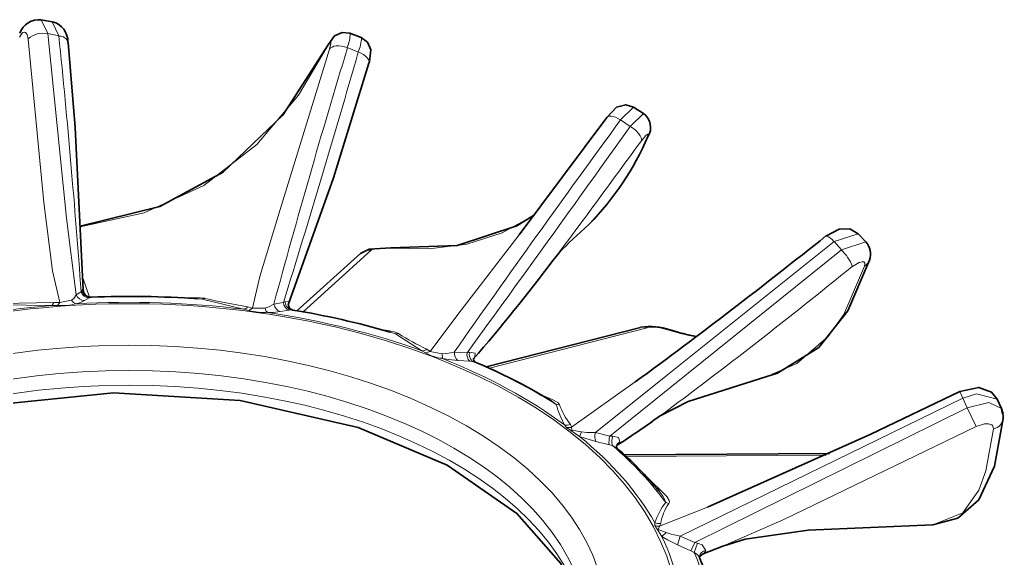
# Model space of a CAD drawing. Extents: x -131 to 1002, y -402 to 783.
# Drawn here: x 713.512 to 716.778, y 410.557 to 412.346 of the extents above; entities that cross this region are included whole.
import ezdxf

# ---------------------------------------------------------------- set-up
doc = ezdxf.new("R2010")
doc.units = 0

msp = doc.modelspace()

# ---------------------------------------------------------------- linework, layer by layer
at = {"color": 7, "lineweight": 13, "ltscale": 0.001267}
msp.add_line((713.5832, 412.3449), (713.6052, 412.2992), dxfattribs=at)
at = {"color": 7, "lineweight": 35, "ltscale": 0.000932976}
msp.add_line((713.5832, 412.3449), (713.6199, 412.3383), dxfattribs=at)
at = {"color": 7, "lineweight": 13, "ltscale": 0.00128}
msp.add_line((713.642, 412.2921), (713.6199, 412.3383), dxfattribs=at)
at = {"color": 7, "lineweight": 35, "ltscale": 0.000996448}
msp.add_line((714.608, 412.3003), (714.6453, 412.2863), dxfattribs=at)
at = {"color": 7, "lineweight": 13, "ltscale": 0.000936975}
msp.add_line((713.6052, 412.2992), (713.642, 412.2921), dxfattribs=at)
at = {"color": 7, "lineweight": 13, "ltscale": 0.000997118}
msp.add_line((714.5993, 412.2528), (714.6364, 412.2382), dxfattribs=at)
at = {"color": 7, "lineweight": 13, "ltscale": 0.001509}
msp.add_line((715.5491, 412.0551), (715.5059, 412.0129), dxfattribs=at)
at = {"color": 7, "lineweight": 35, "ltscale": 0.000990071}
msp.add_line((715.5491, 412.0551), (715.5825, 412.0338), dxfattribs=at)
at = {"color": 7, "lineweight": 35, "ltscale": 0.01216}
msp.add_line((715.4606, 412.0212), (715.1705, 411.6307), dxfattribs=at)
at = {"color": 7, "lineweight": 13, "ltscale": 0.000987342}
msp.add_line((715.5059, 412.0129), (715.5389, 411.9911), dxfattribs=at)
at = {"color": 7, "lineweight": 13, "ltscale": 0.001524}
msp.add_line((715.5389, 411.9911), (715.5824, 412.0338), dxfattribs=at)
at = {"color": 7, "lineweight": 35, "ltscale": 0.000971469}
msp.add_line((715.402, 411.6667), (715.3738, 411.64), dxfattribs=at)
at = {"color": 7, "lineweight": 13, "ltscale": 0.002107}
msp.add_line((716.2959, 411.6348), (716.2158, 411.6085), dxfattribs=at)
at = {"color": 7, "lineweight": 35, "ltscale": 0.000928547}
msp.add_line((716.2959, 411.6348), (716.3212, 411.6076), dxfattribs=at)
at = {"color": 7, "lineweight": 13, "ltscale": 9.14414e-05}
msp.add_line((714.7403, 411.5862), (714.7438, 411.5873), dxfattribs=at)
at = {"color": 7, "lineweight": 13, "ltscale": 0.000928212}
msp.add_line((716.2158, 411.6085), (716.2406, 411.5808), dxfattribs=at)
at = {"color": 7, "lineweight": 13, "ltscale": 0.002122}
msp.add_line((716.2406, 411.5808), (716.3212, 411.6076), dxfattribs=at)
at = {"color": 7, "lineweight": 35, "ltscale": 0.007102}
msp.add_line((714.6431, 411.5685), (714.4314, 411.379), dxfattribs=at)
at = {"color": 7, "lineweight": 13, "ltscale": 0.007629}
msp.add_line((714.6791, 411.5798), (714.4525, 411.3754), dxfattribs=at)
at = {"color": 7, "lineweight": 13, "ltscale": 0.024676}
msp.add_line((715.4711, 410.9626), (716.2406, 411.5808), dxfattribs=at)
at = {"color": 7, "lineweight": 13, "ltscale": 0.001595}
msp.add_line((713.722, 411.4845), (713.7436, 411.4244), dxfattribs=at)
at = {"color": 7, "lineweight": 13, "ltscale": 0.000252362}
msp.add_line((713.6832, 411.4138), (713.6911, 411.4201), dxfattribs=at)
at = {"color": 7, "lineweight": 13, "ltscale": 0.000347874}
msp.add_line((713.6988, 411.4317), (713.6911, 411.4201), dxfattribs=at)
at = {"color": 7, "lineweight": 13, "ltscale": 0.000484024}
msp.add_line((713.7153, 411.4418), (713.6988, 411.4317), dxfattribs=at)
at = {"color": 7, "lineweight": 13, "ltscale": 0.000112585}
msp.add_line((713.7177, 411.4456), (713.7153, 411.4418), dxfattribs=at)
at = {"color": 7, "lineweight": 13, "ltscale": 0.000447983}
msp.add_line((713.742, 411.4213), (713.7264, 411.4124), dxfattribs=at)
at = {"color": 7, "lineweight": 13, "ltscale": 0.000111306}
msp.add_line((713.7459, 411.4235), (713.742, 411.4213), dxfattribs=at)
at = {"color": 7, "lineweight": 13, "ltscale": 8.68009e-05}
msp.add_line((713.7493, 411.4241), (713.7459, 411.4235), dxfattribs=at)
at = {"color": 7, "lineweight": 13, "ltscale": 0.000388081}
msp.add_line((714.1024, 411.4186), (714.1178, 411.4171), dxfattribs=at)
at = {"color": 7, "lineweight": 13, "ltscale": 0.000215754}
msp.add_line((714.1178, 411.4171), (714.1259, 411.42), dxfattribs=at)
at = {"color": 7, "lineweight": 13, "ltscale": 0.004267}
msp.add_line((713.4473, 411.3983), (713.618, 411.3965), dxfattribs=at)
at = {"color": 7, "lineweight": 13, "ltscale": 0.004301}
msp.add_line((713.4525, 411.4026), (713.6245, 411.4065), dxfattribs=at)
at = {"color": 7, "lineweight": 13, "ltscale": 0.00047609}
msp.add_line((713.618, 411.3965), (713.637, 411.3964), dxfattribs=at)
at = {"color": 7, "lineweight": 13, "ltscale": 0.000502202}
msp.add_line((713.6245, 411.4065), (713.6446, 411.4059), dxfattribs=at)
at = {"color": 7, "lineweight": 13, "ltscale": 0.000304673}
msp.add_line((713.637, 411.3964), (713.6446, 411.4059), dxfattribs=at)
at = {"color": 7, "lineweight": 13, "ltscale": 0.000985431}
msp.add_line((713.6446, 411.4059), (713.6832, 411.4138), dxfattribs=at)
at = {"color": 7, "lineweight": 13, "ltscale": 0.000342899}
msp.add_line((713.6998, 411.4021), (713.713, 411.4059), dxfattribs=at)
at = {"color": 7, "lineweight": 13, "ltscale": 0.000373626}
msp.add_line((713.7264, 411.4124), (713.713, 411.4059), dxfattribs=at)
at = {"color": 7, "lineweight": 13, "ltscale": 0.003535}
msp.add_line((714.1178, 411.4171), (714.2552, 411.3839), dxfattribs=at)
at = {"color": 7, "lineweight": 13, "ltscale": 0.000424324}
msp.add_line((714.2678, 411.3919), (714.2842, 411.3876), dxfattribs=at)
at = {"color": 7, "lineweight": 13, "ltscale": 0.000354783}
msp.add_line((714.2722, 411.3801), (714.2842, 411.3876), dxfattribs=at)
at = {"color": 7, "lineweight": 13, "ltscale": 0.001042}
msp.add_line((714.2842, 411.3876), (714.3259, 411.3873), dxfattribs=at)
at = {"color": 7, "lineweight": 13, "ltscale": 0.00033439}
msp.add_line((714.3259, 411.3873), (714.3386, 411.3915), dxfattribs=at)
at = {"color": 7, "lineweight": 13, "ltscale": 0.000483615}
msp.add_line((714.3557, 411.4005), (714.3386, 411.3915), dxfattribs=at)
at = {"color": 7, "lineweight": 13, "ltscale": 0.000792321}
msp.add_line((714.3869, 411.4058), (714.3557, 411.4005), dxfattribs=at)
at = {"color": 7, "lineweight": 13, "ltscale": 0.00015673}
msp.add_line((714.3924, 411.4088), (714.3869, 411.4058), dxfattribs=at)
at = {"color": 7, "lineweight": 13, "ltscale": 0.000433127}
msp.add_line((714.2552, 411.3839), (714.2722, 411.3801), dxfattribs=at)
at = {"color": 7, "lineweight": 13, "ltscale": 0.000453443}
msp.add_line((714.3354, 411.3729), (714.3536, 411.3735), dxfattribs=at)
at = {"color": 7, "lineweight": 13, "ltscale": 0.000585582}
msp.add_line((714.3768, 411.3763), (714.3536, 411.3735), dxfattribs=at)
at = {"color": 7, "lineweight": 13, "ltscale": 0.000737372}
msp.add_line((714.406, 411.3807), (714.3768, 411.3763), dxfattribs=at)
at = {"color": 7, "lineweight": 13, "ltscale": 0.000181805}
msp.add_line((714.4132, 411.3817), (714.406, 411.3807), dxfattribs=at)
at = {"color": 7, "lineweight": 13, "ltscale": 0.000136062}
msp.add_line((714.4186, 411.3813), (714.4132, 411.3817), dxfattribs=at)
at = {"color": 7, "lineweight": 35, "ltscale": 0.01323}
msp.add_line((715.5733, 411.3238), (715.0607, 411.1924), dxfattribs=at)
at = {"color": 7, "lineweight": 13, "ltscale": 0.013517}
msp.add_line((715.5946, 411.3227), (715.071, 411.1877), dxfattribs=at)
at = {"color": 7, "lineweight": 13, "ltscale": 0.000445144}
msp.add_line((714.742, 411.308), (714.7589, 411.3022), dxfattribs=at)
at = {"color": 7, "lineweight": 13, "ltscale": 0.000256217}
msp.add_line((714.7589, 411.3022), (714.769, 411.3033), dxfattribs=at)
at = {"color": 7, "lineweight": 13, "ltscale": 0.002603}
msp.add_line((714.7589, 411.3022), (714.8466, 411.2461), dxfattribs=at)
at = {"color": 7, "lineweight": 13, "ltscale": 0.00020461}
msp.add_line((715.6633, 411.3159), (715.6714, 411.3156), dxfattribs=at)
at = {"color": 7, "lineweight": 13, "ltscale": 0.000359748}
msp.add_line((714.8466, 411.2461), (714.8593, 411.2393), dxfattribs=at)
at = {"color": 7, "lineweight": 13, "ltscale": 0.000396693}
msp.add_line((714.8593, 411.2393), (714.8744, 411.2441), dxfattribs=at)
at = {"color": 7, "lineweight": 13, "ltscale": 0.000322496}
msp.add_line((714.8636, 411.2511), (714.8744, 411.2441), dxfattribs=at)
at = {"color": 7, "lineweight": 13, "ltscale": 0.001014}
msp.add_line((714.8744, 411.2441), (714.914, 411.2354), dxfattribs=at)
at = {"color": 7, "lineweight": 13, "ltscale": 0.000402645}
msp.add_line((714.914, 411.2354), (714.9301, 411.2368), dxfattribs=at)
at = {"color": 7, "lineweight": 13, "ltscale": 0.000387021}
msp.add_line((714.9155, 411.22), (714.914, 411.2354), dxfattribs=at)
at = {"color": 7, "lineweight": 13, "ltscale": 0.000622141}
msp.add_line((714.9545, 411.2416), (714.9301, 411.2368), dxfattribs=at)
at = {"color": 7, "lineweight": 13, "ltscale": 0.001057}
msp.add_line((714.9967, 411.2394), (714.9545, 411.2416), dxfattribs=at)
at = {"color": 7, "lineweight": 13, "ltscale": 0.000200949}
msp.add_line((715.0046, 411.241), (714.9967, 411.2394), dxfattribs=at)
at = {"color": 7, "lineweight": 13, "ltscale": 0.000530184}
msp.add_line((714.9155, 411.22), (714.9364, 411.2166), dxfattribs=at)
at = {"color": 7, "lineweight": 13, "ltscale": 0.000756634}
msp.add_line((714.9666, 411.214), (714.9364, 411.2166), dxfattribs=at)
at = {"color": 7, "lineweight": 13, "ltscale": 0.000986428}
msp.add_line((715.0059, 411.2114), (714.9666, 411.214), dxfattribs=at)
at = {"color": 7, "lineweight": 13, "ltscale": 0.000240262}
msp.add_line((715.0155, 411.2106), (715.0059, 411.2114), dxfattribs=at)
at = {"color": 7, "lineweight": 13, "ltscale": 0.00022617}
msp.add_line((715.0242, 411.2083), (715.0155, 411.2106), dxfattribs=at)
at = {"color": 7, "lineweight": 13, "ltscale": 0.006477}
msp.add_line((715.5551, 411.1428), (715.344, 410.9927), dxfattribs=at)
at = {"color": 7, "lineweight": 13, "ltscale": 0.000609504}
msp.add_line((716.6335, 411.1105), (716.6432, 411.0882), dxfattribs=at)
at = {"color": 7, "lineweight": 13, "ltscale": 0.000627675}
msp.add_line((715.2729, 411.0825), (715.2932, 411.0677), dxfattribs=at)
at = {"color": 7, "lineweight": 13, "ltscale": 0.000275953}
msp.add_line((715.2932, 411.0677), (715.3042, 411.0667), dxfattribs=at)
at = {"color": 7, "lineweight": 13, "ltscale": 0.026109}
msp.add_line((716.6432, 411.0882), (715.7048, 410.63), dxfattribs=at)
at = {"color": 7, "lineweight": 13, "ltscale": 0.000860349}
msp.add_line((716.6432, 411.0882), (716.657, 411.0566), dxfattribs=at)
at = {"color": 7, "lineweight": 35, "ltscale": 0.000858282}
msp.add_line((716.7576, 411.0851), (716.7719, 411.0539), dxfattribs=at)
at = {"color": 7, "lineweight": 13, "ltscale": 0.025222}
msp.add_line((715.7529, 410.6088), (716.657, 411.0566), dxfattribs=at)
at = {"color": 7, "lineweight": 13, "ltscale": 0.001722}
msp.add_line((716.657, 411.0566), (716.6874, 410.9949), dxfattribs=at)
at = {"color": 7, "lineweight": 35, "ltscale": 0.000360738}
msp.add_line((716.7719, 411.0539), (716.7742, 411.0396), dxfattribs=at)
at = {"color": 7, "lineweight": 35, "ltscale": 0.000456606}
msp.add_line((716.7719, 411.0539), (716.777, 411.0363), dxfattribs=at)
at = {"color": 7, "lineweight": 13, "ltscale": 0.000280846}
msp.add_line((715.3206, 410.9999), (715.3276, 410.9911), dxfattribs=at)
at = {"color": 7, "lineweight": 13, "ltscale": 0.000234886}
msp.add_line((715.3401, 411.0012), (715.344, 410.9927), dxfattribs=at)
at = {"color": 7, "lineweight": 13, "ltscale": 0.001288}
msp.add_line((715.3276, 410.9911), (715.3699, 410.9618), dxfattribs=at)
at = {"color": 7, "lineweight": 13, "ltscale": 0.00040897}
msp.add_line((715.3699, 410.9618), (715.3768, 410.9767), dxfattribs=at)
at = {"color": 7, "lineweight": 13, "ltscale": 0.000561611}
msp.add_line((715.3699, 410.9618), (715.3911, 410.9541), dxfattribs=at)
at = {"color": 7, "lineweight": 13, "ltscale": 0.00043805}
msp.add_line((715.3768, 410.9767), (715.3942, 410.9745), dxfattribs=at)
at = {"color": 7, "lineweight": 13, "ltscale": 0.000721886}
msp.add_line((715.423, 410.974), (715.3942, 410.9745), dxfattribs=at)
at = {"color": 7, "lineweight": 13, "ltscale": 0.001236}
msp.add_line((715.4711, 410.9626), (715.423, 410.974), dxfattribs=at)
at = {"color": 7, "lineweight": 13, "ltscale": 0.000233479}
msp.add_line((715.4805, 410.9625), (715.4711, 410.9626), dxfattribs=at)
at = {"color": 7, "lineweight": 13, "ltscale": 0.000868212}
msp.add_line((715.4246, 410.945), (715.3911, 410.9541), dxfattribs=at)
at = {"color": 7, "lineweight": 13, "ltscale": 0.001155}
msp.add_line((715.4694, 410.9338), (715.4246, 410.945), dxfattribs=at)
at = {"color": 7, "lineweight": 13, "ltscale": 0.000278861}
msp.add_line((715.4802, 410.931), (715.4694, 410.9338), dxfattribs=at)
at = {"color": 7, "lineweight": 13, "ltscale": 0.000390304}
msp.add_line((715.4938, 410.9235), (715.4802, 410.931), dxfattribs=at)
at = {"color": 7, "lineweight": 35, "ltscale": 0.000193937}
msp.add_line((715.4943, 410.9231), (715.4929, 410.9307), dxfattribs=at)
at = {"color": 7, "lineweight": 13, "ltscale": 0.000380774}
msp.add_line((715.4948, 410.932), (715.5046, 410.9437), dxfattribs=at)
at = {"color": 7, "lineweight": 35, "ltscale": 0.017011}
msp.add_line((716.2001, 410.9048), (715.5197, 410.9004), dxfattribs=at)
at = {"color": 7, "lineweight": 13, "ltscale": 0.016575}
msp.add_line((716.1889, 410.8997), (715.5259, 410.8946), dxfattribs=at)
at = {"color": 7, "lineweight": 13, "ltscale": 0.000273398}
msp.add_line((715.6565, 410.7419), (715.6669, 410.7386), dxfattribs=at)
at = {"color": 7, "lineweight": 13, "ltscale": 0.004277}
msp.add_line((715.7952, 410.7271), (715.6363, 410.6637), dxfattribs=at)
at = {"color": 7, "lineweight": 13, "ltscale": 0.000238213}
msp.add_line((715.6202, 410.6749), (715.6206, 410.6654), dxfattribs=at)
at = {"color": 7, "lineweight": 13, "ltscale": 0.000232064}
msp.add_line((715.6398, 410.6723), (715.6363, 410.6637), dxfattribs=at)
at = {"color": 7, "lineweight": 13, "ltscale": 0.001074}
msp.add_line((715.6206, 410.6654), (715.644, 410.6294), dxfattribs=at)
at = {"color": 7, "lineweight": 13, "ltscale": 0.000479372}
msp.add_line((715.644, 410.6294), (715.6583, 410.6421), dxfattribs=at)
at = {"color": 7, "lineweight": 13, "ltscale": 0.000440546}
msp.add_line((715.6583, 410.6421), (715.675, 410.6365), dxfattribs=at)
at = {"color": 7, "lineweight": 13, "ltscale": 0.000760992}
msp.add_line((715.7048, 410.63), (715.675, 410.6365), dxfattribs=at)
at = {"color": 7, "lineweight": 13, "ltscale": 0.000555103}
msp.add_line((715.644, 410.6294), (715.6628, 410.6176), dxfattribs=at)
at = {"color": 7, "lineweight": 13, "ltscale": 0.000910055}
msp.add_line((715.6956, 410.6018), (715.6628, 410.6176), dxfattribs=at)
at = {"color": 7, "lineweight": 13, "ltscale": 0.000740456}
msp.add_line((715.6956, 410.6018), (715.7048, 410.63), dxfattribs=at)
at = {"color": 7, "lineweight": 13, "ltscale": 0.001315}
msp.add_line((715.7529, 410.6088), (715.7048, 410.63), dxfattribs=at)
at = {"color": 7, "lineweight": 13, "ltscale": 0.000751763}
msp.add_line((715.7404, 410.5815), (715.7529, 410.6088), dxfattribs=at)
at = {"color": 7, "lineweight": 13, "ltscale": 0.000808838}
msp.add_line((715.7512, 410.5765), (715.7626, 410.6068), dxfattribs=at)
at = {"color": 7, "lineweight": 13, "ltscale": 0.000246448}
msp.add_line((715.7626, 410.6068), (715.7529, 410.6088), dxfattribs=at)
at = {"color": 7, "lineweight": 13, "ltscale": 0.00123}
msp.add_line((715.7404, 410.5815), (715.6956, 410.6018), dxfattribs=at)
at = {"color": 7, "lineweight": 13, "ltscale": 0.000295951}
msp.add_line((715.7512, 410.5765), (715.7404, 410.5815), dxfattribs=at)
at = {"color": 7, "lineweight": 35, "ltscale": 0.000267464}
msp.add_line((715.7715, 410.5652), (715.7805, 410.5712), dxfattribs=at)
at = {"color": 7, "lineweight": 13, "ltscale": 0.000163506}
msp.add_line((715.7771, 410.5703), (715.7832, 410.5727), dxfattribs=at)
at = {"color": 7, "lineweight": 35, "ltscale": 0.00176}
msp.add_line((715.8461, 410.5967), (715.7805, 410.5712), dxfattribs=at)
at = {"color": 7, "lineweight": 13, "ltscale": 0.000298606}
msp.add_line((715.7832, 410.5727), (715.7897, 410.5827), dxfattribs=at)
at = {"color": 7, "lineweight": 35, "ltscale": 0.000143799}
msp.add_line((715.7676, 410.5593), (715.7706, 410.5642), dxfattribs=at)
at = {"color": 7, "lineweight": 35, "ltscale": 0.000112056}
msp.add_line((715.7683, 410.563), (715.7688, 410.5585), dxfattribs=at)
at = {"color": 7, "lineweight": 13}
for points in [[(713.5104, 412.2874), (713.5184, 412.2992), (713.5225, 412.3026), (713.5266, 412.3041), (713.5304, 412.3035), (713.5336, 412.3009), (713.5366, 412.296), (713.54, 412.281)], [(713.54, 412.281), (713.592, 411.7379), (713.6206, 411.5111), (713.6446, 411.4059)], [(713.6052, 412.2992), (713.6671, 411.6867), (713.6988, 411.4317)], [(714.5341, 412.2573), (714.54, 412.2677), (714.5422, 412.2704), (714.543, 412.2711), (714.5441, 412.2711), (714.5446, 412.2697), (714.5444, 412.2668), (714.5398, 412.2473)], [(713.7129, 411.6579), (713.9244, 411.7044), (714.1234, 411.7949), (714.2992, 411.9311), (714.437, 412.0948), (714.5341, 412.2573)], [(714.5398, 412.2473), (714.3766, 411.7155), (714.3091, 411.493), (714.2842, 411.3876)], [(715.5758, 411.9435), (715.5902, 411.9609), (715.5952, 411.9647), (715.5965, 411.965), (715.5977, 411.9642), (715.5975, 411.9606), (715.5941, 411.9511)], [(714.7403, 411.5862), (714.8711, 411.5841), (714.9959, 411.6003), (715.1133, 411.6375), (715.2203, 411.6968)], [(715.1705, 411.6307), (714.966, 411.3665), (714.8744, 411.2441)], [(716.2158, 411.6085), (715.6564, 411.1618), (715.423, 410.974)], [(716.3171, 411.5273), (716.2475, 411.3668), (716.1959, 411.2933), (716.092, 411.2032), (715.9918, 411.1601)], [(716.2765, 411.5258), (716.2988, 411.5394), (716.3083, 411.5417), (716.3138, 411.541), (716.3158, 411.5397), (716.3177, 411.5367), (716.3181, 411.534), (716.3171, 411.5273)], [(714.4026, 411.3973), (714.4045, 411.4099), (714.3924, 411.4088)], [(715.0229, 411.2266), (715.0237, 411.2381), (715.0046, 411.241)], [(715.241, 411.1012), (715.2795, 411.0844), (715.2979, 411.0739), (715.3022, 411.07), (715.3042, 411.0667)], [(716.7576, 411.0851), (716.6879, 411.1031), (716.6432, 411.0882)], [(716.657, 411.0566), (716.7289, 411.0742), (716.7719, 411.0539)], [(715.8461, 410.5967), (716.0484, 410.6855), (716.6874, 410.9949)], [(716.6874, 410.9949), (716.7151, 411.0034), (716.7278, 411.0035), (716.7392, 410.9996), (716.7431, 410.9959), (716.7454, 410.9864)], [(715.344, 410.9927), (715.3453, 410.9824), (715.3768, 410.9767)], [(715.5046, 410.9437), (715.4999, 410.9584), (715.4805, 410.9625)], [(716.7454, 410.9864), (716.7197, 410.8468), (716.6964, 410.7834), (716.6429, 410.7074), (716.5433, 410.668)], [(715.5914, 410.829), (715.6601, 410.7623), (715.6678, 410.7491), (715.6686, 410.7427), (715.6669, 410.7386)], [(715.6363, 410.6637), (715.632, 410.6529), (715.6583, 410.6421)], [(715.7897, 410.5827), (715.7781, 410.6016), (715.7626, 410.6068)]]:
    msp.add_lwpolyline(points, dxfattribs=at)
at = {"color": 7, "lineweight": 35}
for points in [[(714.5357, 412.2618), (714.5572, 412.2916), (714.5818, 412.3029), (714.608, 412.3003)], [(713.7222, 411.4481), (713.6953, 411.9875), (713.6722, 412.2702)], [(714.6453, 412.2863), (714.6667, 412.2708), (714.6777, 412.2458), (714.673, 412.2067), (714.6713, 412.2008)], [(713.7128, 411.6594), (713.9764, 411.7248), (714.1876, 411.8394), (714.3855, 412.028), (714.5357, 412.2618)], [(714.4034, 411.399), (714.5531, 411.8208), (714.6713, 412.2008)], [(715.4606, 412.0212), (715.4929, 412.0545), (715.5236, 412.063), (715.5491, 412.0551)], [(714.7438, 411.5873), (714.9639, 411.5951), (715.1621, 411.6612), (715.2205, 411.6969)], [(716.1887, 411.6267), (716.2322, 411.6502), (716.2682, 411.6512), (716.2959, 411.6348)], [(714.7438, 411.5873), (714.6721, 411.5833), (714.6431, 411.5685)], [(716.3333, 411.5471), (716.2609, 411.3786), (716.1645, 411.2564), (716.0282, 411.1719), (715.9918, 411.1601)], [(715.9918, 411.1601), (715.7313, 411.0772), (715.6362, 411.0286)], [(712.7836, 410.8463), (713.0713, 410.9767), (713.4069, 411.0646), (713.8235, 411.1058), (714.244, 411.0805), (714.6358, 410.9908), (714.9308, 410.8655), (715.1627, 410.7057), (715.3086, 410.5391), (715.387, 410.3588), (715.3987, 410.2756)], [(715.7952, 410.7271), (716.3375, 410.9693), (716.6335, 411.1105)], [(716.6335, 411.1105), (716.6959, 411.1241), (716.7387, 411.1088), (716.7581, 411.084)], [(716.7773, 411.0211), (716.7482, 410.8632), (716.6957, 410.751), (716.627, 410.6895), (716.5433, 410.668)], [(716.5433, 410.668), (716.1297, 410.65), (715.9203, 410.6198), (715.8461, 410.5967)]]:
    msp.add_lwpolyline(points, dxfattribs=at)
for centre, radius, start, end in [((713.5757, 412.2779), 0.0677, 83.6159, 160.5187), ((713.6035, 412.2728), 0.0681, 357.8595, 75.8872), ((715.5499, 411.988), 0.0565, 327.3748, 54.6516), ((714.7117, 412.3414), 0.9656, 315.6555, 336.5626), ((715.8581, 411.0714), 0.7467, 130.4214, 140.5209), ((704.505, 426.2249), 18.6974, 306.22899, 308.67212), ((716.2758, 411.5673), 0.0608, 340.662, 41.6051), ((711.1252, 414.6218), 5.1706, 318.827, 323.5002), ((713.7481, 411.4502), 0.0261, 184.6253, 273.4504), ((713.8743, 408.0782), 3.3483, 86.0953, 92.1394), ((714.4222, 411.3995), 0.0185, 176.9174, 258.6441), ((713.9365, 408.5045), 2.917, 73.9682, 80.4853), ((715.6041, 411.1216), 0.2051, 70.8665, 98.668), ((715.9112, 412.0679), 0.7895, 252.325, 258.8725), ((715.0315, 411.2187), 0.0128, 168.1319, 235.083), ((714.2393, 409.3466), 2.0203, 59.2285, 67.1383), ((713.5663, 413.901), 3.5404, 303.0053, 305.7765), ((716.7411, 411.0245), 0.0363, 354.5752, 24.5652), ((714.7169, 410.0242), 1.1884, 39.445, 49.1756), ((715.0834, 410.2722), 0.7429, 14.5745, 22.7336)]:
    msp.add_arc(centre, radius, start, end, dxfattribs=at)
at = {"color": 7, "lineweight": 13}
for centre, radius, start, end in [((713.5893, 412.2259), 0.0746, 77.7828, 131.777), ((714.5021, 412.2992), 0.1067, 334.4774, 0.6021), ((685.3557, 409.3937), 28.4338, 4.13067, 5.85047), ((713.6428, 412.2592), 0.0321, 20.4326, 91.3678), ((714.5379, 412.2852), 0.1082, 334.4881, 0.5661), ((742.8011, 403.6844), 29.4738, 163.09999, 164.82313), ((676.2457, 423.2562), 39.94, 342.74021, 343.98677), ((756.9389, 381.7411), 51.3127, 143.84734, 144.90607), ((654.7702, 455.1973), 74.5624, 323.875136, 324.587385), ((693.7427, 427.7644), 26.9626, 323.02127, 324.07189), ((714.7231, 412.3302), 0.9495, 315.6583, 336.4781), ((716.1782, 411.5858), 0.0431, 31.0612, 75.5801), ((714.7193, 411.4622), 0.1251, 80.3895, 108.8652), ((714.6736, 411.5339), 0.0462, 83.1084, 131.4241), ((716.1297, 411.4668), 0.1587, 21.8907, 45.7851), ((704.5767, 425.897), 18.5309, 306.64277, 309.1495), ((716.2999, 411.5581), 0.0352, 299.2597, 341.7353), ((713.7274, 411.4432), 0.0308, 201.9637, 268.2256), ((713.7443, 411.4518), 0.0307, 199.046, 265.6045), ((713.7475, 411.4543), 0.0309, 196.2095, 267.0939), ((713.7209, 411.4468), 0.00254, 43.885, 201.1002), ((714.0941, 411.1473), 0.2748, 83.3415, 95.8936), ((714.6976, 413.9385), 2.5826, 257.212, 260.4204), ((713.6075, 411.4102), 0.0173, 307.4498, 347.7729), ((713.6516, 411.5645), 0.1687, 265.0748, 286.5643), ((713.7047, 411.4262), 0.0247, 210.1914, 258.6398), ((714.251, 411.404), 0.0207, 281.9823, 324.1867), ((714.3476, 411.3909), 0.0218, 189.6054, 236.0222), ((714.3857, 411.4051), 0.0302, 188.6124, 252.78), ((714.4169, 411.4083), 0.0299, 184.7615, 248.4875), ((714.4233, 411.4105), 0.0307, 183.0656, 250.7485), ((714.3201, 411.5432), 0.1702, 253.608, 275.1473), ((715.5821, 411.2884), 0.0365, 70.0398, 103.9295), ((715.6119, 411.1636), 0.1605, 71.3731, 96.2289), ((714.6963, 411.1083), 0.2085, 69.5378, 86.0392), ((715.2651, 412.0932), 0.9329, 237.872, 244.5074), ((715.906, 412.0729), 0.7949, 252.2206, 259.2137), ((714.8478, 411.2729), 0.0269, 267.3624, 305.8737), ((714.9259, 411.35), 0.1294, 238.9403, 265.421), ((714.9861, 411.2383), 0.0315, 174.1679, 231.2673), ((715.0293, 411.2339), 0.0328, 170.3744, 223.8911), ((715.0375, 411.235), 0.0332, 169.6171, 227.8751), ((715.5988, 411.1534), 0.3175, 195.6742, 208.9), ((715.5273, 411.1476), 0.2375, 199.9516, 218.0172), ((715.3283, 411.0305), 0.0315, 255.914, 291.8833), ((716.7361, 411.0275), 0.0419, 282.8715, 351.1405), ((715.3326, 411.0243), 0.0336, 261.2602, 289.6529), ((715.4642, 410.9608), 0.043, 162.2833, 201.735), ((715.5218, 410.9441), 0.0537, 159.9725, 191.1356), ((715.5262, 410.9454), 0.0486, 159.5659, 197.3858), ((715.5123, 410.9248), 0.0204, 112.2253, 164.1055), ((715.569, 410.7133), 0.0925, 18.0668, 45.0953), ((715.8318, 410.6049), 0.2226, 141.9881, 161.6662), ((715.7982, 410.6468), 0.1603, 145.042, 170.8703), ((715.6342, 410.7041), 0.0323, 244.4757, 279.9165), ((715.6317, 410.6942), 0.0309, 248.9255, 278.5447), ((715.7291, 410.5359), 0.046, 30.6325, 61.4194), ((715.7926, 410.5577), 0.025, 96.7386, 167.7187), ((715.7921, 410.546), 0.0282, 108.3615, 139.6648)]:
    msp.add_arc(centre, radius, start, end, dxfattribs=at)
for centre, major_axis, ratio, start_param, end_param in [((714.5862, 412.2297), (0.0479, -0.0145), 0.521664, 1.454983, 3.011847), ((714.6234, 412.2153), (0.0479, -0.0146), 0.515895, 6.153959, 7.738365), ((715.501, 411.9916), (0.0403, -0.0295), 0.40832, 1.742643, 3.299507), ((715.5341, 411.9702), (0.0403, -0.0295), 0.402201, 0.157444, 1.74185), ((713.8744, 410.3492), (-1.8234, 0), 0.57735, 5.846853, 12.130038), ((713.8744, 410.3101), (1.9327, 0), 0.57735, 1.44451, 1.637311), ((713.8744, 410.3469), (-1.836, 0), 0.57735, 4.852497, 5.156665), ((713.8744, 410.3469), (-1.836, 0), 0.57735, 4.503431, 4.807599), ((713.8744, 410.3492), (-1.585, 0), 0.57735, 5.497787, 11.780972), ((713.8744, 410.3469), (-1.836, 0), 0.57735, 4.154365, 4.458533), ((713.8744, 410.3101), (1.9327, 0), 0.57735, 1.095444, 1.288245), ((713.8744, 410.3469), (-1.836, 0), 0.57735, 3.805299, 4.109467), ((713.8744, 410.3101), (1.9327, 0), 0.57735, 0.746378, 0.939179), ((713.8744, 410.3002), (-1.525, 0), 0.57735, 3.141593, 6.283184), ((713.8744, 410.2512), (-1.525, 0), 0.57735, 3.170027, 6.253241), ((713.8744, 410.3469), (-1.836, 0), 0.57735, 3.456234, 3.760401), ((713.8744, 410.3101), (1.9327, 0), 0.57735, 0.397312, 0.590114), ((713.8744, 410.3469), (-1.836, 0), 0.57735, 3.107168, 3.411336), ((713.8744, 410.3101), (1.9327, 0), 0.57735, 0.048247, 0.241048)]:
    msp.add_ellipse(centre, major_axis=major_axis, ratio=ratio, start_param=start_param, end_param=end_param, dxfattribs=at)

doc.saveas('drawing.dxf')
